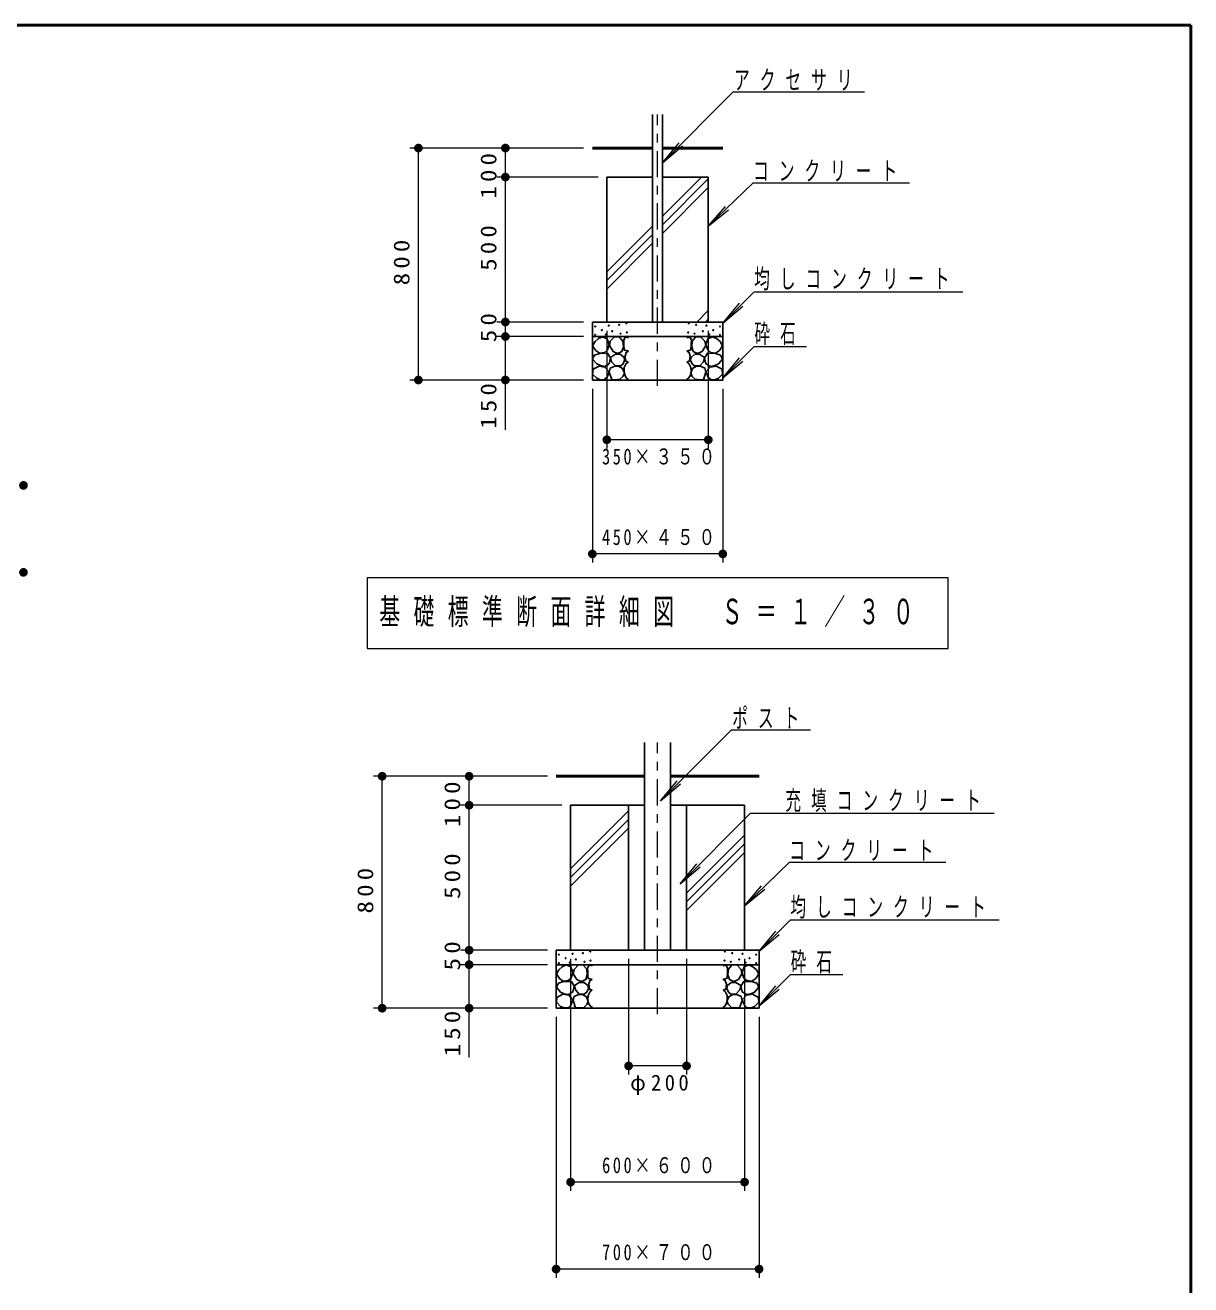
# Model space of a CAD drawing. Units: millimetres on the paper, with parts at other scales. Extents: x -385 to 0, y -594 to 267.
# Drawn here: x -134 to 0, y -471.8 to -327 of the extents above; entities that cross this region are included whole.
import ezdxf

# ---------------------------------------------------------------- set-up
doc = ezdxf.new("R2010")
doc.units = ezdxf.units.MM
doc.linetypes.add('USER2', pattern=[6, 3, -1, 1, -1])
doc.layers.add('LY_1', color=7, linetype='Continuous', lineweight=25)
doc.styles.add('ＭＳ ゴシック', font='')
doc.styles.get('ＭＳ ゴシック').set_extended_font_data('MS Gothic')

# ---------------------------------------------------------------- blocks, each defined once
blk = doc.blocks.new('filled_dot')
at = {"color": 0, "linetype": 'Continuous', "lineweight": -2, "const_width": 1.25}
blk.add_lwpolyline([(-0.625, 0, 1), (0.625, 0, 1)], format="xyb", close=True, dxfattribs=at)

msp = doc.modelspace()

# ---------------------------------------------------------------- linework, layer by layer
at = {"layer": 'LY_1', "lineweight": 50}
for p, q in [((0, -327), (-385, -327)), ((0, -594), (0, -327)), ((-61.876, -341.131), (-68.81, -341.131)), ((-53.81, -341.131), (-60.743, -341.131)), ((-62.795, -413.361), (-72.976, -413.361)), ((-49.643, -413.361), (-59.825, -413.361))]:
    msp.add_line(p, q, dxfattribs=at)
at = {"layer": 'LY_1', "lineweight": 13}
for p, q in [((-52.612, -334.675), (-60.752, -342.815)), ((-52.612, -334.675), (-37.512, -334.675)), ((-76.476, -341.131), (-89.81, -341.131)), ((-88.81, -367.798), (-88.81, -341.131)), ((-69.81, -341.131), (-79.81, -341.131)), ((-78.81, -344.465), (-78.81, -341.131)), ((-60.752, -342.815), (-58.824, -340.517)), ((-60.752, -342.815), (-58.454, -340.887)), ((-68.143, -344.465), (-79.81, -344.465)), ((-78.81, -361.131), (-78.81, -344.465)), ((-60.743, -348.96), (-56.248, -344.465)), ((-60.743, -349.95), (-55.476, -344.683)), ((-60.743, -350.94), (-55.476, -345.673)), ((-50.327, -345.125), (-55.476, -350.122)), ((-50.327, -345.125), (-32.327, -345.125)), ((-55.476, -350.122), (-53.514, -347.853)), ((-55.476, -350.122), (-53.15, -348.229)), ((-67.143, -355.36), (-61.876, -350.093)), ((-67.143, -356.35), (-61.876, -351.083)), ((-67.143, -357.34), (-61.876, -352.073)), ((-50.204, -357.646), (-53.81, -361.252)), ((-50.204, -357.646), (-26.204, -357.646)), ((-53.81, -361.252), (-51.881, -358.953)), ((-56.793, -361.131), (-55.476, -359.815)), ((-53.81, -361.252), (-51.512, -359.323)), ((-69.81, -361.131), (-79.81, -361.131)), ((-78.81, -362.798), (-78.81, -361.131)), ((-55.803, -361.131), (-55.476, -360.805)), ((-69.81, -362.798), (-79.81, -362.798)), ((-78.81, -373.546), (-78.81, -362.798)), ((-67.143, -362.131), (-67.143, -375.672)), ((-55.476, -362.131), (-55.476, -375.672)), ((-50.204, -363.936), (-53.81, -367.542)), ((-50.204, -363.936), (-44.174, -363.936)), ((-53.81, -367.542), (-51.881, -365.244)), ((-53.81, -367.542), (-51.512, -365.614)), ((-76.476, -367.798), (-89.81, -367.798)), ((-69.81, -367.798), (-79.81, -367.798)), ((-68.81, -368.798), (-68.81, -388.798)), ((-53.81, -368.798), (-53.81, -388.798)), ((-55.476, -374.672), (-67.143, -374.672)), ((-53.81, -387.798), (-68.81, -387.798)), ((-94.71, -390.528), (-94.71, -398.661)), ((-27.91, -390.528), (-94.71, -390.528)), ((-27.91, -398.661), (-27.91, -390.528)), ((-94.71, -398.661), (-27.91, -398.661)), ((-52.827, -408.038), (-60.967, -416.179)), ((-52.827, -408.038), (-43.727, -408.038)), ((-80.643, -413.361), (-93.976, -413.361)), ((-92.976, -440.028), (-92.976, -413.361)), ((-73.976, -413.361), (-83.976, -413.361)), ((-82.976, -416.695), (-82.976, -413.361)), ((-60.967, -416.179), (-59.039, -413.881)), ((-60.967, -416.179), (-58.669, -414.25)), ((-72.31, -416.695), (-83.976, -416.695)), ((-82.976, -433.361), (-82.976, -416.695)), ((-71.31, -424.015), (-64.643, -417.348)), ((-71.31, -425.004), (-64.643, -418.338)), ((-50.627, -417.621), (-58.728, -425.723)), ((-50.627, -417.621), (-22.612, -417.621)), ((-71.31, -425.994), (-64.643, -419.328)), ((-57.976, -426.803), (-51.31, -420.137)), ((-57.976, -427.793), (-51.31, -421.127)), ((-57.976, -428.783), (-51.31, -422.116)), ((-58.728, -425.723), (-56.8, -423.424)), ((-58.728, -425.723), (-56.43, -423.794)), ((-46.16, -423.245), (-51.31, -428.243)), ((-46.16, -423.245), (-28.16, -423.245)), ((-51.31, -428.243), (-49.347, -425.974)), ((-51.31, -428.243), (-48.983, -426.349)), ((-46.037, -429.875), (-49.643, -433.481)), ((-46.037, -429.875), (-22.037, -429.875)), ((-49.643, -433.481), (-47.715, -431.183)), ((-49.643, -433.481), (-47.345, -431.553)), ((-73.976, -433.361), (-83.976, -433.361)), ((-82.976, -435.028), (-82.976, -433.361)), ((-71.31, -434.361), (-71.31, -461.028)), ((-64.643, -434.361), (-64.643, -447.669)), ((-57.976, -434.361), (-57.976, -447.669)), ((-51.31, -434.361), (-51.31, -461.028)), ((-73.976, -435.028), (-83.976, -435.028)), ((-82.976, -445.709), (-82.976, -435.028)), ((-46.037, -436.166), (-49.643, -439.772)), ((-46.037, -436.166), (-40.008, -436.166)), ((-49.643, -439.772), (-47.715, -437.474)), ((-49.643, -439.772), (-47.345, -437.844)), ((-80.643, -440.028), (-93.976, -440.028)), ((-73.976, -440.028), (-83.976, -440.028)), ((-72.976, -441.028), (-72.976, -471.028)), ((-49.643, -441.028), (-49.643, -471.028)), ((-57.976, -446.669), (-64.643, -446.669)), ((-51.31, -460.028), (-71.31, -460.028)), ((-49.643, -470.028), (-72.976, -470.028))]:
    msp.add_line(p, q, dxfattribs=at)
at = {"layer": 'LY_1'}
for p, q in [((-61.876, -361.131), (-61.876, -337.26)), ((-60.743, -361.131), (-60.743, -337.26)), ((-61.876, -344.465), (-67.143, -344.465)), ((-67.143, -344.465), (-67.143, -361.131)), ((-55.476, -344.465), (-60.743, -344.465)), ((-55.476, -344.465), (-55.476, -361.131)), ((-53.81, -361.131), (-68.81, -361.131)), ((-68.81, -361.131), (-68.81, -367.798)), ((-53.81, -361.131), (-53.81, -367.798)), ((-53.81, -362.798), (-68.81, -362.798)), ((-53.81, -367.798), (-68.81, -367.798)), ((-62.795, -433.361), (-62.795, -409.49)), ((-59.825, -433.361), (-59.825, -409.49)), ((-71.31, -416.695), (-71.31, -433.361)), ((-62.795, -416.695), (-71.31, -416.695)), ((-64.643, -416.695), (-64.643, -433.361)), ((-51.31, -416.695), (-59.825, -416.695)), ((-57.976, -416.695), (-57.976, -433.361)), ((-51.31, -416.695), (-51.31, -433.361)), ((-72.976, -433.361), (-72.976, -440.028)), ((-49.643, -433.361), (-72.976, -433.361)), ((-49.643, -433.361), (-49.643, -440.028)), ((-49.643, -435.028), (-72.976, -435.028)), ((-49.643, -440.028), (-72.976, -440.028))]:
    msp.add_line(p, q, dxfattribs=at)
at = {"layer": 'LY_1', "linetype": 'USER2', "lineweight": 13}
for p, q in [((-61.31, -368.48), (-61.31, -337.26)), ((-61.31, -440.71), (-61.31, -409.49))]:
    msp.add_line(p, q, dxfattribs=at)
at = {"layer": 'LY_1'}
for points in [[(-67.979, -364.704), (-68.426, -364.402), (-68.776, -363.859), (-68.498, -363.376), (-68.1, -363.038), (-67.641, -362.821), (-67.098, -363.05), (-66.869, -363.714), (-67.074, -364.33), (-67.424, -364.62)], [(-65.913, -364.743), (-66.431, -364.513), (-66.848, -363.837), (-66.747, -363.334), (-66.244, -362.831), (-65.683, -362.86), (-65.295, -363.32), (-65.238, -363.967), (-65.41, -364.513)], [(-56.706, -364.743), (-56.188, -364.513), (-55.771, -363.837), (-55.872, -363.334), (-56.375, -362.831), (-56.936, -362.86), (-57.324, -363.32), (-57.382, -363.967), (-57.209, -364.513)], [(-54.64, -364.704), (-54.193, -364.402), (-53.843, -363.859), (-54.121, -363.376), (-54.519, -363.038), (-54.978, -362.821), (-55.521, -363.05), (-55.751, -363.714), (-55.546, -364.33), (-55.195, -364.62)], [(-67.883, -366.129), (-68.305, -365.948), (-68.776, -365.392), (-68.547, -364.934), (-67.967, -364.741), (-67.05, -364.716), (-66.724, -365.284), (-66.869, -365.924), (-67.388, -366.226)], [(-66.158, -366.181), (-66.589, -365.707), (-66.704, -365.203), (-66.143, -364.83), (-65.597, -364.83), (-65.166, -365.203), (-65.094, -365.534), (-65.281, -365.951), (-65.539, -366.152)], [(-56.462, -366.181), (-56.03, -365.707), (-55.915, -365.203), (-56.476, -364.83), (-57.022, -364.83), (-57.454, -365.203), (-57.526, -365.534), (-57.339, -365.951), (-57.08, -366.152)], [(-54.737, -366.129), (-54.314, -365.948), (-53.843, -365.392), (-54.073, -364.934), (-54.652, -364.741), (-55.57, -364.716), (-55.896, -365.284), (-55.751, -365.924), (-55.232, -366.226)], [(-67.895, -367.759), (-68.305, -367.59), (-68.776, -367.119), (-68.728, -366.551), (-68.04, -366.189), (-67.364, -366.31), (-66.869, -366.841), (-67.122, -367.457), (-67.436, -367.747)], [(-66.862, -366.9), (-66.747, -366.44), (-66.316, -366.253), (-65.784, -366.224), (-65.324, -366.483), (-65.122, -367.015), (-65.295, -367.389), (-65.64, -367.705), (-66.187, -367.777), (-66.575, -367.749)], [(-55.757, -366.9), (-55.872, -366.44), (-56.303, -366.253), (-56.835, -366.224), (-57.296, -366.483), (-57.497, -367.015), (-57.324, -367.389), (-56.979, -367.705), (-56.433, -367.777), (-56.045, -367.749)], [(-54.725, -367.759), (-54.314, -367.59), (-53.843, -367.119), (-53.892, -366.551), (-54.58, -366.189), (-55.256, -366.31), (-55.751, -366.841), (-55.497, -367.457), (-55.183, -367.747)], [(-72.146, -436.934), (-72.593, -436.632), (-72.943, -436.089), (-72.665, -435.606), (-72.267, -435.268), (-71.808, -435.051), (-71.265, -435.28), (-71.035, -435.944), (-71.24, -436.56), (-71.591, -436.85)], [(-70.08, -436.973), (-70.598, -436.743), (-71.015, -436.067), (-70.914, -435.564), (-70.411, -435.061), (-69.85, -435.089), (-69.462, -435.55), (-69.404, -436.197), (-69.577, -436.743)], [(-52.539, -436.973), (-52.022, -436.743), (-51.605, -436.067), (-51.705, -435.564), (-52.209, -435.061), (-52.769, -435.089), (-53.158, -435.55), (-53.215, -436.197), (-53.043, -436.743)], [(-50.473, -436.934), (-50.027, -436.632), (-49.677, -436.089), (-49.954, -435.606), (-50.353, -435.268), (-50.811, -435.051), (-51.355, -435.28), (-51.584, -435.944), (-51.379, -436.56), (-51.029, -436.85)], [(-72.049, -438.359), (-72.472, -438.178), (-72.943, -437.622), (-72.713, -437.164), (-72.134, -436.97), (-71.216, -436.946), (-70.89, -437.514), (-71.035, -438.154), (-71.554, -438.455)], [(-70.324, -438.411), (-70.756, -437.937), (-70.871, -437.433), (-70.31, -437.059), (-69.764, -437.059), (-69.332, -437.433), (-69.26, -437.764), (-69.447, -438.181), (-69.706, -438.382)], [(-52.295, -438.411), (-51.863, -437.937), (-51.748, -437.433), (-52.309, -437.059), (-52.856, -437.059), (-53.287, -437.433), (-53.359, -437.764), (-53.172, -438.181), (-52.913, -438.382)], [(-50.57, -438.359), (-50.147, -438.178), (-49.677, -437.622), (-49.906, -437.164), (-50.485, -436.97), (-51.403, -436.946), (-51.729, -437.514), (-51.584, -438.154), (-51.065, -438.455)], [(-72.061, -439.989), (-72.472, -439.82), (-72.943, -439.349), (-72.894, -438.781), (-72.206, -438.419), (-71.53, -438.54), (-71.035, -439.071), (-71.289, -439.687), (-71.603, -439.977)], [(-71.029, -439.13), (-70.914, -438.67), (-70.483, -438.483), (-69.951, -438.454), (-69.49, -438.713), (-69.289, -439.245), (-69.462, -439.619), (-69.807, -439.935), (-70.353, -440.007), (-70.741, -439.979)], [(-51.59, -439.13), (-51.705, -438.67), (-52.137, -438.483), (-52.669, -438.454), (-53.129, -438.713), (-53.33, -439.245), (-53.158, -439.619), (-52.813, -439.935), (-52.266, -440.007), (-51.878, -439.979)], [(-50.558, -439.989), (-50.147, -439.82), (-49.677, -439.349), (-49.725, -438.781), (-50.413, -438.419), (-51.089, -438.54), (-51.584, -439.071), (-51.331, -439.687), (-51.017, -439.977)]]:
    msp.add_lwpolyline(points, close=True, dxfattribs=at)
for points in [[(-64.667, -362.942), (-64.981, -362.833), (-65.198, -363.171), (-65.174, -363.714), (-65.15, -364.342), (-64.655, -364.487)], [(-57.952, -362.942), (-57.638, -362.833), (-57.421, -363.171), (-57.445, -363.714), (-57.469, -364.342), (-57.964, -364.487)], [(-64.667, -364.499), (-64.933, -364.62), (-65.053, -365.054), (-64.981, -365.598), (-64.679, -365.743)], [(-57.952, -364.499), (-57.687, -364.62), (-57.566, -365.054), (-57.638, -365.598), (-57.94, -365.743)], [(-64.667, -365.743), (-64.909, -365.887), (-65.138, -366.346), (-65.162, -366.829), (-65.041, -367.312), (-64.872, -367.578), (-64.643, -367.735)], [(-57.952, -365.743), (-57.711, -365.887), (-57.481, -366.346), (-57.457, -366.829), (-57.578, -367.312), (-57.747, -367.578), (-57.976, -367.735)], [(-68.834, -435.172), (-69.148, -435.063), (-69.365, -435.401), (-69.341, -435.944), (-69.317, -436.572), (-68.822, -436.717)], [(-53.786, -435.172), (-53.472, -435.063), (-53.254, -435.401), (-53.278, -435.944), (-53.303, -436.572), (-53.798, -436.717)], [(-68.834, -436.729), (-69.099, -436.85), (-69.22, -437.284), (-69.148, -437.828), (-68.846, -437.973)], [(-53.786, -436.729), (-53.52, -436.85), (-53.399, -437.284), (-53.472, -437.828), (-53.773, -437.973)], [(-68.834, -437.973), (-69.075, -438.117), (-69.305, -438.576), (-69.329, -439.059), (-69.208, -439.542), (-69.039, -439.808), (-68.81, -439.965)], [(-53.786, -437.973), (-53.544, -438.117), (-53.315, -438.576), (-53.291, -439.059), (-53.411, -439.542), (-53.58, -439.808), (-53.81, -439.965)]]:
    msp.add_lwpolyline(points, dxfattribs=at)
for centre in [(-68.487, -361.644), (-67.713, -362.057), (-66.921, -361.541), (-65.734, -361.455), (-64.891, -361.282), (-57.729, -361.282), (-56.886, -361.455), (-55.698, -361.541), (-54.907, -362.057), (-54.132, -361.644), (-68.487, -362.607), (-67.248, -362.556), (-66.525, -362.194), (-65.562, -362.47), (-64.839, -362.332), (-57.78, -362.332), (-57.058, -362.47), (-56.094, -362.194), (-55.371, -362.556), (-54.132, -362.607), (-72.654, -433.874), (-71.879, -434.287), (-71.088, -433.771), (-70.692, -434.424), (-69.9, -433.685), (-69.057, -433.512), (-53.562, -433.512), (-52.719, -433.685), (-51.927, -434.424), (-51.532, -433.771), (-50.74, -434.287), (-49.966, -433.874), (-72.654, -434.837), (-71.415, -434.786), (-69.728, -434.7), (-69.006, -434.562), (-53.614, -434.562), (-52.891, -434.7), (-51.205, -434.786), (-49.966, -434.837)]:
    msp.add_circle(centre, 0.0516, dxfattribs=at)

# ---------------------------------------------------------------- block references
at = {"layer": 'LY_1', "lineweight": 13, "xscale": 0.4, "yscale": 0.4}
for p, rotation in [((-88.81, -341.131), 270), ((-78.81, -341.131), 270), ((-78.81, -344.465), 90), ((-78.81, -344.465), 270), ((-78.81, -361.131), 90), ((-78.81, -361.131), 270), ((-78.81, -362.798), 90), ((-78.81, -362.798), 270), ((-88.81, -367.798), 90), ((-78.81, -367.798), 90), ((-55.476, -374.672), 180), ((-134.22, -379.915), 180), ((-53.81, -387.798), 180), ((-134.22, -389.915), 180), ((-92.976, -413.361), 270), ((-82.976, -413.361), 270), ((-82.976, -416.695), 270), ((-82.976, -416.695), 90), ((-82.976, -433.361), 270), ((-82.976, -433.361), 90), ((-82.976, -435.028), 270), ((-82.976, -435.028), 90), ((-92.976, -440.028), 90), ((-82.976, -440.028), 90), ((-57.976, -446.669), 180), ((-51.31, -460.028), 180), ((-49.643, -470.028), 180)]:
    msp.add_blockref('filled_dot', p, dxfattribs=dict(at, rotation=rotation))
for p in [(-67.143, -374.672), (-68.81, -387.798), (-64.643, -446.669), (-71.31, -460.028), (-72.976, -470.028)]:
    msp.add_blockref('filled_dot', p, dxfattribs=at)

# ---------------------------------------------------------------- texts
at = {"layer": 'LY_1', "style": 'ＭＳ ゴシック'}
for s, insert, char_height, attachment_point in [('\\T1.64;\\W0.6;アクセサリ', (-52.512, -334.525), 2.199, 7), ('\\T1.64;\\W0.6;コンクリート', (-50.327, -344.975), 2.199, 7), ('\\T1.64;\\W0.6;均しコンクリート', (-50.204, -357.496), 2.199, 7), ('\\T1.64;\\W0.6;砕石', (-50.174, -363.786), 2.199, 7), ('\\T1.32;\\W0.75;350×３５０', (-60.902, -375.672), 1.833, 2), ('\\T1.32;\\W0.75;450×４５０', (-60.902, -386.798), 1.833, 8), ('\\T1.64;\\W0.6;基礎標準断面詳細図\u3000Ｓ＝１／３０', (-93.31, -394.594), 2.933, 4), ('\\T1.64;\\W0.6;ポスト', (-52.727, -407.888), 2.199, 7), ('\\T1.64;\\W0.6;充填コンクリート', (-46.612, -417.471), 2.199, 7), ('\\T1.64;\\W0.6;コンクリート', (-46.16, -423.095), 2.199, 7), ('\\T1.64;\\W0.6;均しコンクリート', (-46.037, -429.725), 2.199, 7), ('\\T1.64;\\W0.6;砕石', (-46.008, -436.016), 2.199, 7), ('\\T1.33;\\W0.95;φ200', (-60.898, -447.669), 1.833, 2), ('\\T1.32;\\W0.75;600×６００', (-60.893, -459.028), 1.833, 8), ('\\T1.32;\\W0.75;700×７００', (-60.893, -469.028), 1.833, 8)]:
    msp.add_mtext(s, dxfattribs=dict(at, insert=insert, char_height=char_height, attachment_point=attachment_point))
at = {"layer": 'LY_1', "char_height": 1.833, "attachment_point": 8, "rotation": 90, "style": 'ＭＳ ゴシック'}
for s, insert in [('\\T1.33;\\W1.15;100', (-79.81, -344.083)), ('\\T1.33;\\W1.15;500', (-79.81, -352.381)), ('\\T1.33;\\W1.15;800', (-89.81, -354.048)), ('\\T1.34;\\W1.15;50', (-79.81, -361.537)), ('\\T1.33;\\W1.15;150', (-79.81, -370.546)), ('\\T1.33;\\W1.15;100', (-83.976, -416.347)), ('\\T1.33;\\W1.15;500', (-83.976, -424.611)), ('\\T1.33;\\W1.15;800', (-93.976, -426.278)), ('\\T1.34;\\W1.15;50', (-83.976, -433.767)), ('\\T1.33;\\W1.15;150', (-83.976, -442.709))]:
    msp.add_mtext(s, dxfattribs=dict(at, insert=insert))

doc.saveas('drawing.dxf')
